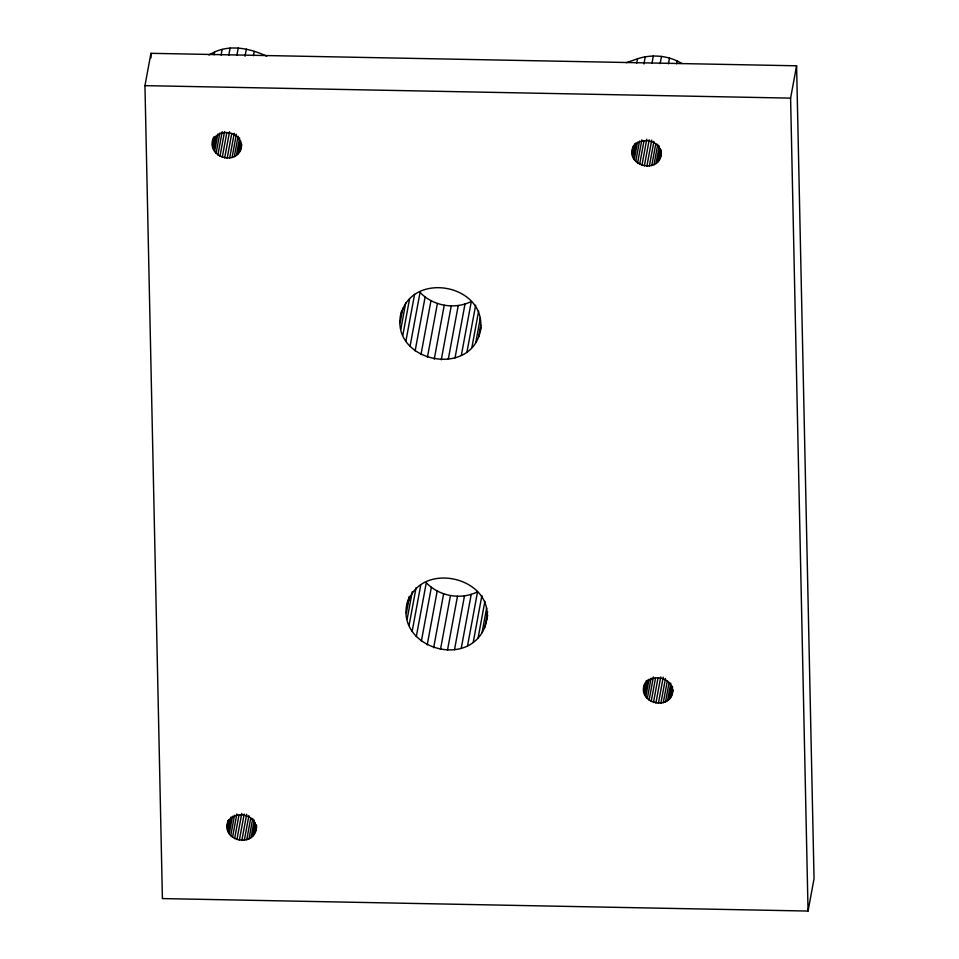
<?xml version="1.0" encoding="UTF-8"?>
<svg xmlns="http://www.w3.org/2000/svg" width="959" height="959" viewBox="0 0 959 959"><rect width="100%" height="100%" fill="white"/><g stroke="black" fill="none" stroke-linecap="round" stroke-linejoin="round"><path stroke-width="1.44" d="M241.644 144.869C240.134 167.729 203.883 157.72 213.785 136.933M241.105 147.782C243.922 131.239 215.715 126.204 212.706 142.747M256.568 825.699C256.976 848.703 219.791 842.098 228.17 820.664M255.753 830.074C258.57 813.52 230.376 808.497 227.367 825.04M480.891 327.678C474.082 380.447 386.153 361.807 401.689 310.632M406.844 606.783C416.829 556.616 501.965 577.726 484.906 627.006C467.129 670.976 392.291 645.958 408.186 599.507M480.351 330.591C487.675 283.744 409.745 269.815 400.61 316.458M661.314 152.984C660.823 174.67 624.369 166.482 633.192 146.487M660.775 155.885C663.592 139.343 635.385 134.32 632.377 150.863M672.846 690.096C672.367 711.782 635.913 703.606 644.724 683.611M672.307 693.009C675.124 676.467 646.929 671.432 643.921 687.975M144.953 85.639L150.947 53.32L796.593 65.799L814.047 878.732L808.053 911.05L162.407 898.583L144.953 85.639L790.6 98.118L796.593 65.799M214.085 54.819L214.612 51.942C231.563 44.402 250.635 48.657 266.758 56.173M221.085 55.154L222.152 49.412M228.769 55.25L230.1 48.07M212.538 144.989L213.845 137.676M212.802 147.242L214.696 137.053M213.497 149.424L215.931 136.322M214.6 151.486L217.837 134.02M216.075 153.356L219.851 132.977M217.885 154.986L222.2 131.695M236.909 55.131L238.24 47.95M219.959 156.317L224.55 131.575M222.248 157.312L226.839 132.57M224.682 157.947L229.537 131.743M245.013 56.245L246.343 49.065M227.187 158.187L231.766 133.445M229.669 158.043L234.26 133.289M232.078 157.504L236.393 134.212M234.332 156.593L238.108 136.214M253.38 55.694L254.183 51.39M236.358 155.346L239.594 137.88M238.084 153.788L240.517 140.685M239.486 151.966L241.105 143.239M240.505 149.952L241.584 144.126M227.966 822.87L228.506 819.969L227.199 827.281M227.463 829.523L229.345 819.334M228.158 831.717L230.855 817.152M229.261 833.779L232.498 816.301M230.735 835.649L234.511 815.27M232.534 837.279L236.849 813.987M234.619 838.61L238.935 815.318M236.909 839.604L241.764 813.4M239.342 840.228L244.197 814.023M241.836 840.48L246.691 814.275M244.329 840.324L248.908 815.582M246.739 839.784L250.778 817.955M248.98 838.885L252.756 818.506M251.006 837.627L254.243 820.161M252.744 836.068L255.166 822.966M254.135 834.258L255.753 825.519M255.154 832.232L256.461 824.92M400.131 322.739L402.828 308.187M400.874 329.057L405.729 302.852M402.828 335.206L409.577 298.812M405.921 340.996L414.564 294.413M410.068 346.247L420.054 292.387C432.893 305.981 454.59 309.841 471.313 301.486L461.339 355.345M415.139 350.826L425.125 296.966M420.977 354.566L430.963 300.706M427.414 357.359L437.4 303.5M434.247 359.122L444.221 305.262M441.26 359.817L451.245 305.957M448.261 359.397L458.234 305.537M408.534 600.706L409.337 596.342M406.364 613.077L409.337 597.061M455.022 357.887L464.995 304.027M407.107 619.394L412.238 591.727M409.061 625.532L416.074 587.687M412.166 631.322L420.797 584.75M467.021 351.821L475.652 305.238M416.302 636.584L426.287 582.724C439.138 596.306 460.823 600.178 477.546 591.811L467.572 645.671M471.9 347.446L478.637 311.052M475.82 342.339L480.399 317.597M421.373 641.151L431.358 587.292M478.673 336.669L480.831 325.017M427.211 644.892L437.196 591.032M433.648 647.697L443.633 593.837M440.481 649.459L450.454 595.599M447.493 650.154L457.479 596.282M454.494 649.734L464.48 595.875M461.255 648.224L471.229 594.364M473.255 642.158L481.886 595.575M478.133 637.783L484.87 601.389M482.053 632.676L486.645 607.934M484.906 627.006L487.616 611.722M486.86 619.466L487.675 615.103M636.728 63.102L637.531 58.787C652.072 53.956 668.711 55.502 681.861 63.486M643.945 63.953L645.275 56.773M632.209 153.092L633.563 145.816M632.472 155.346L634.63 143.694M633.168 157.528L635.865 142.975M652 63.15L653.331 55.97M634.271 159.59L637.507 142.124M635.745 161.472L639.521 141.081M637.555 163.09L641.871 139.798M639.629 164.421L643.945 141.129M660.164 63.582L661.494 56.401M641.919 165.416L646.774 139.223M644.352 166.051L649.207 139.846M646.857 166.291L651.712 140.086M649.339 166.147L653.93 141.405M668.435 63.797L669.502 58.043M651.748 165.607L655.8 143.778M654.002 164.696L657.778 144.318M656.016 163.45L659.265 145.984M657.754 161.891L660.188 148.789M676.622 63.75L677.15 60.873M659.157 160.069L661.039 149.88M660.164 158.055L661.254 152.229M643.741 690.216L645.095 682.94M644.016 692.458L646.174 680.818M644.712 694.652L647.409 680.099M645.815 696.714L649.051 679.248M647.289 698.584L651.065 678.205M649.087 700.214L653.403 676.922M651.173 701.544L655.488 678.253M653.463 702.539L658.042 677.797M655.884 703.163L660.751 676.97M658.389 703.415L663.244 677.21M660.883 703.271L665.462 678.516M663.28 702.731L667.332 680.89M665.534 701.82L669.046 682.892M667.56 700.573L670.797 683.096M669.298 699.015L671.72 685.913M670.689 697.193L672.583 687.004M671.708 695.167L672.786 689.353M208.87 54.987L214.612 51.942M626.335 62.683L637.531 58.787M790.6 98.118L808.053 911.05M150.947 53.32L151.042 57.816"/></g></svg>
